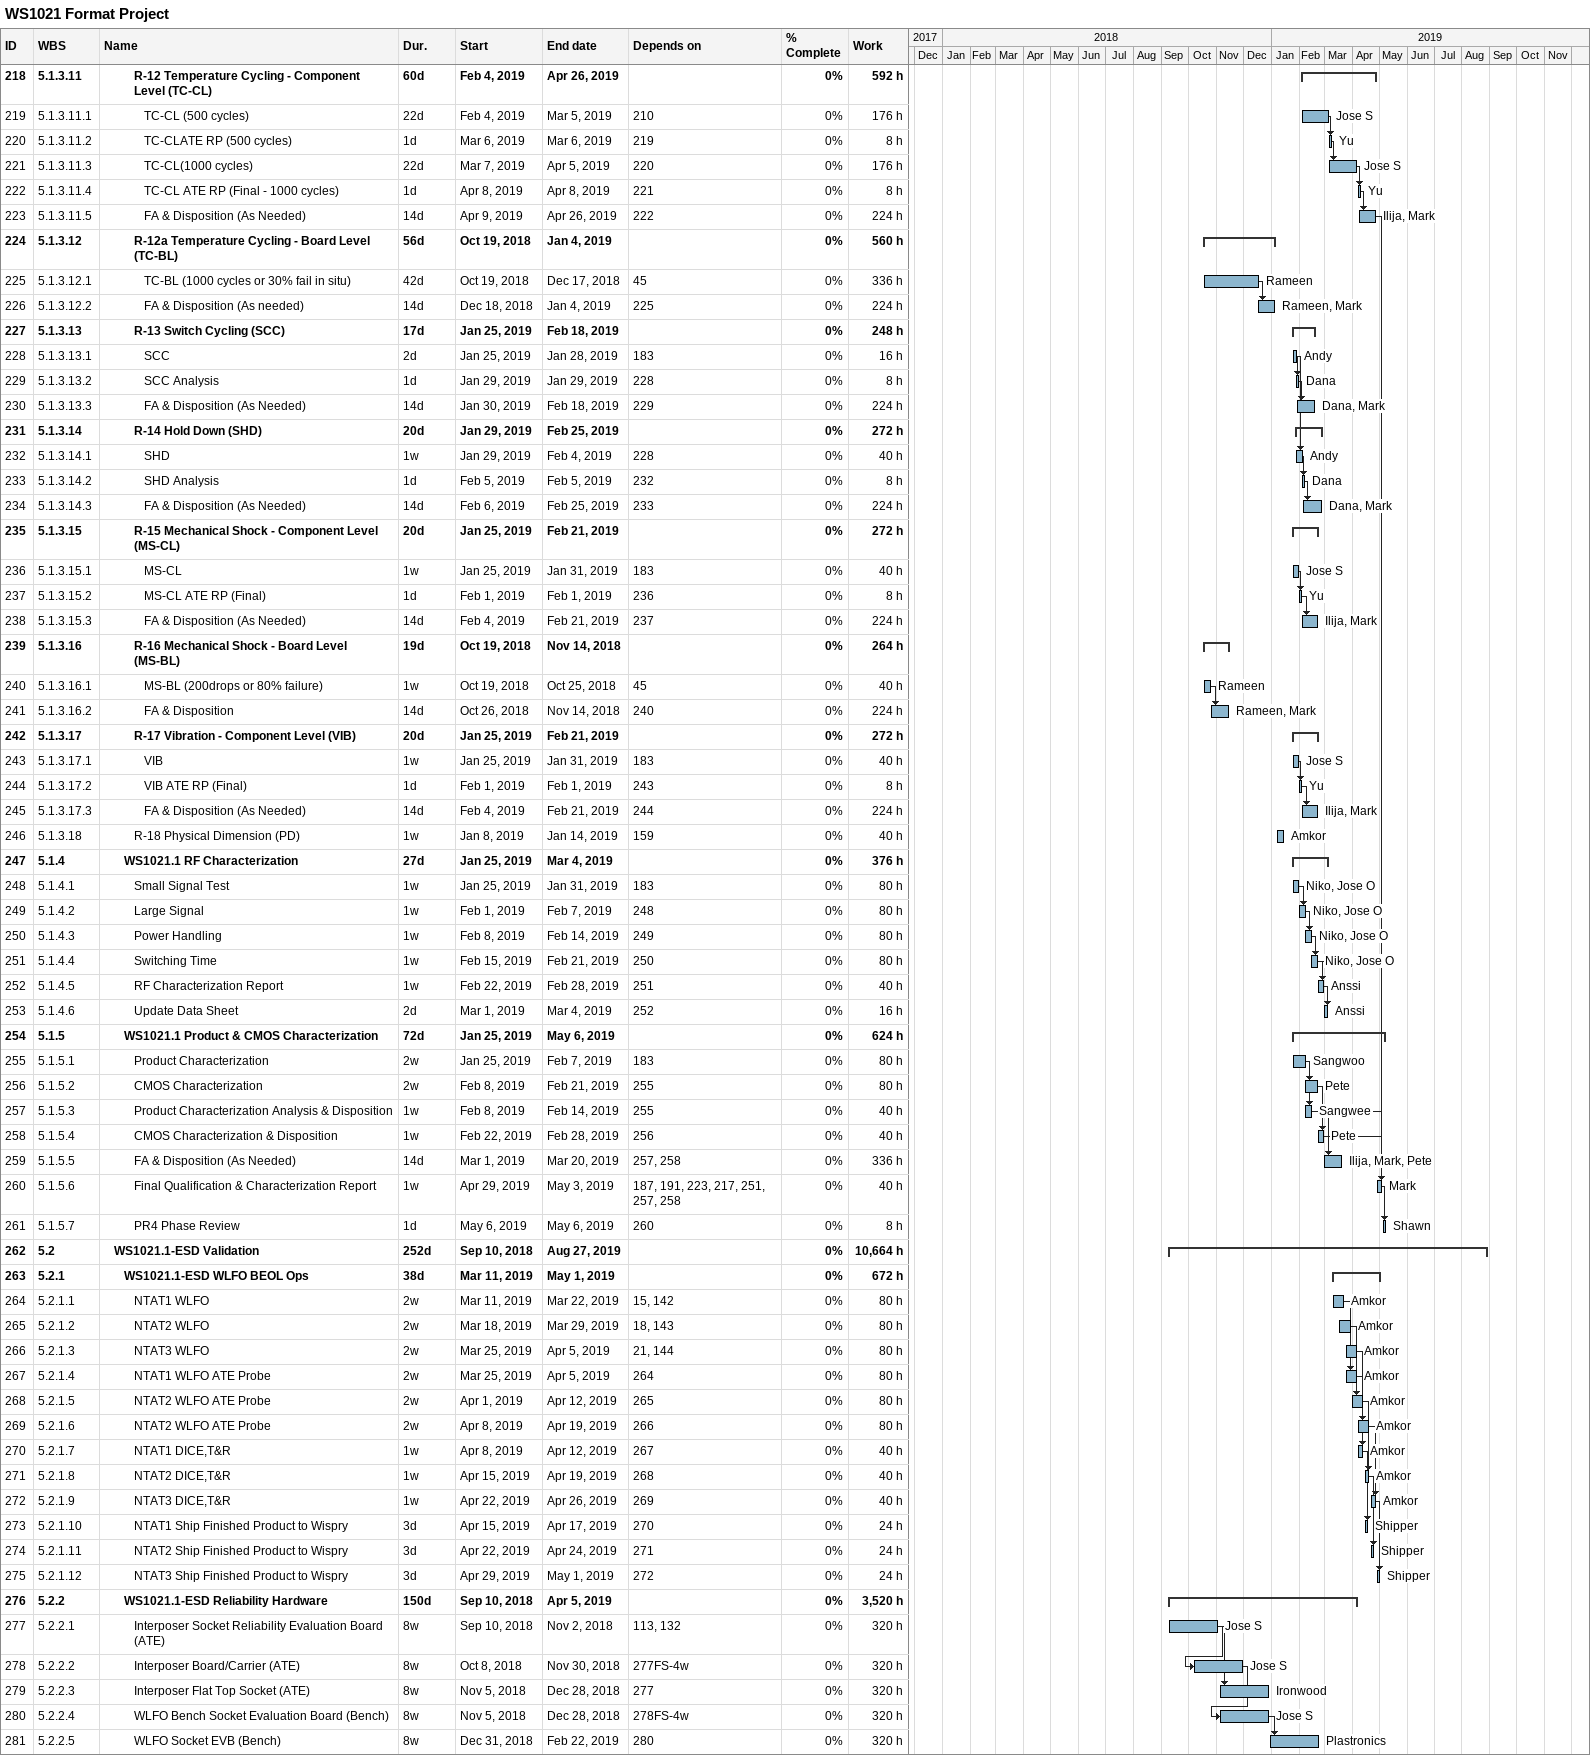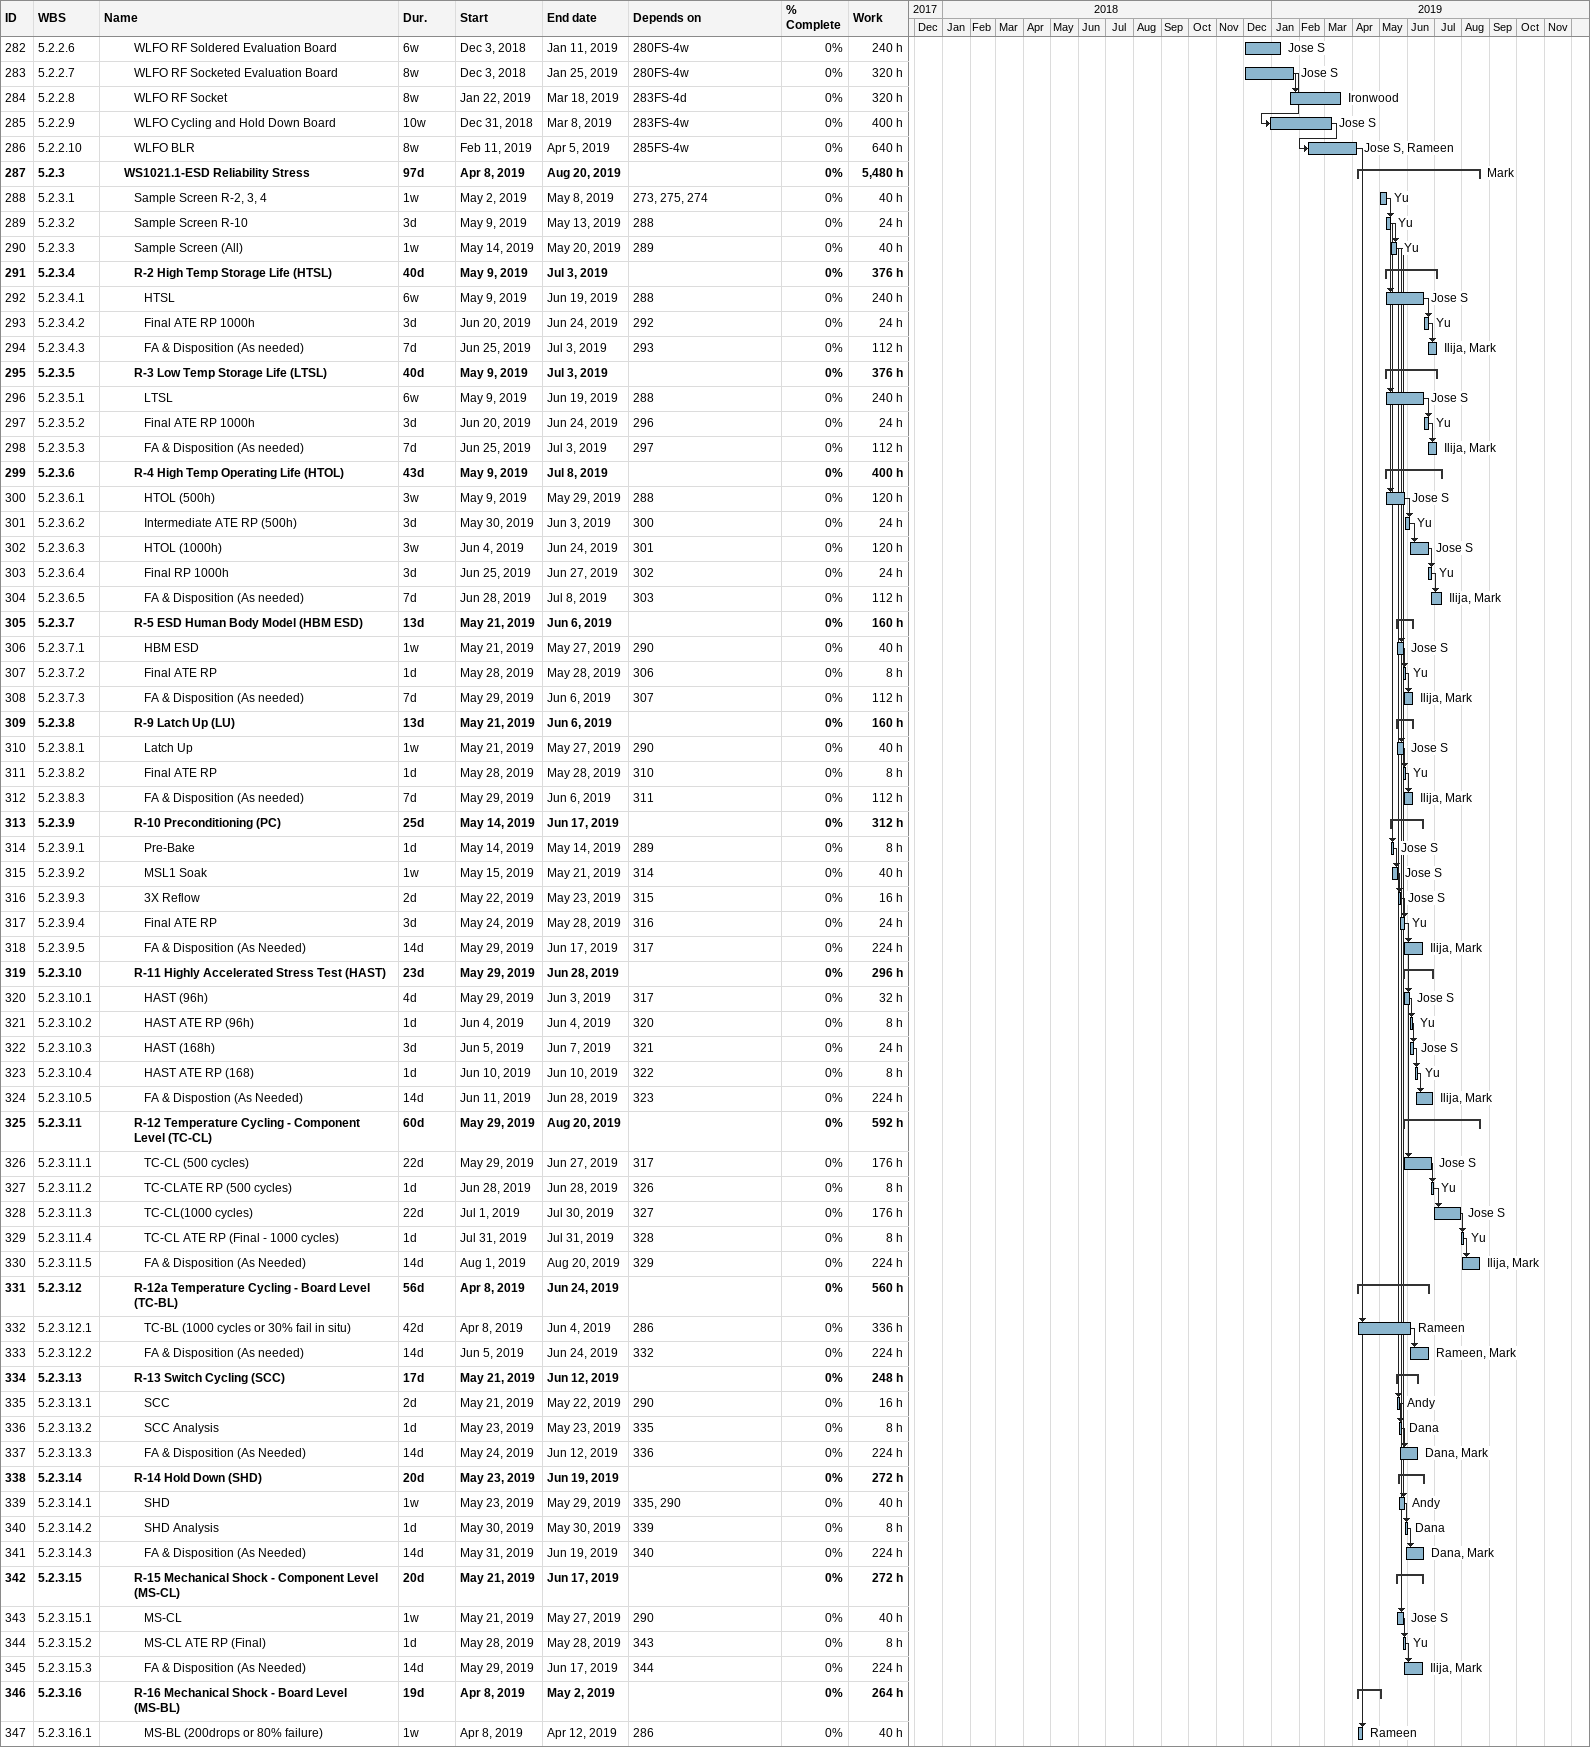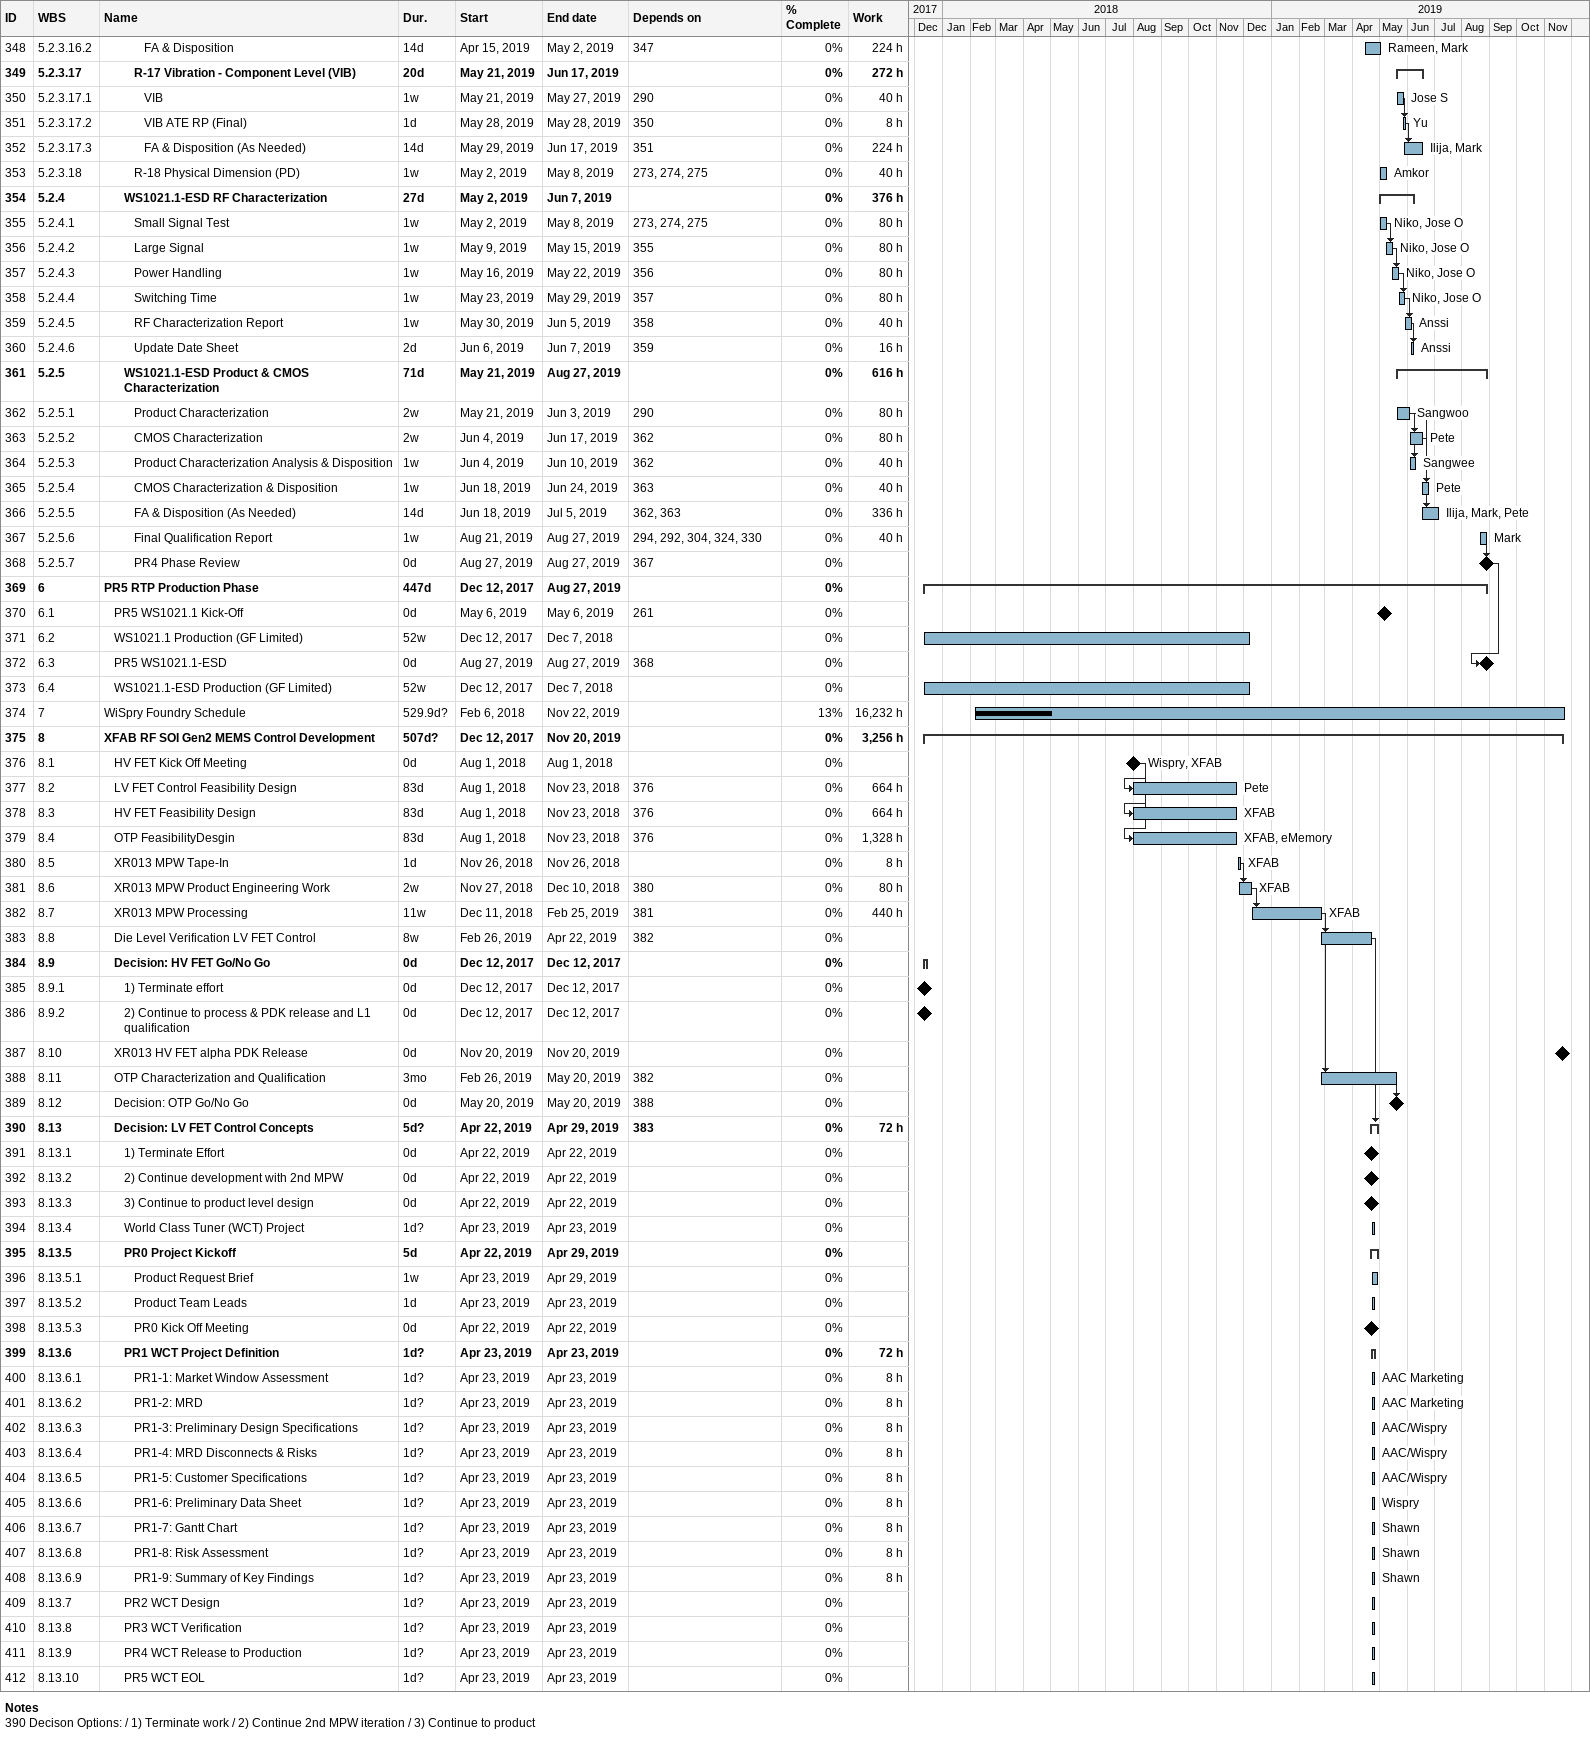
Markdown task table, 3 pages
WS1021 Format Project

| ID | WBS | Task | Duration | Start | Finish | Predecessors | Resources | % complete | Work (h) |
|---|---|---|---|---|---|---|---|---|---|
| 218 | 5.1.3.11 | **R-12 Temperature Cycling - Component Level (TC-CL)** | 60d | 2019-02-04 | 2019-04-26 |  |  | 0 | 592 |
| 219 | 5.1.3.11.1 | TC-CL (500 cycles) | 22d | 2019-02-04 | 2019-03-05 | 210 | Jose S | 0 | 176 |
| 220 | 5.1.3.11.2 | TC-CLATE RP (500 cycles) | 1d | 2019-03-06 | 2019-03-06 | 219 | Yu | 0 | 8 |
| 221 | 5.1.3.11.3 | TC-CL(1000 cycles) | 22d | 2019-03-07 | 2019-04-05 | 220 | Jose S | 0 | 176 |
| 222 | 5.1.3.11.4 | TC-CL ATE RP (Final - 1000 cycles) | 1d | 2019-04-08 | 2019-04-08 | 221 | Yu | 0 | 8 |
| 223 | 5.1.3.11.5 | FA & Disposition (As Needed) | 14d | 2019-04-09 | 2019-04-26 | 222 | Ilija, Mark | 0 | 224 |
| 224 | 5.1.3.12 | **R-12a Temperature Cycling - Board Level (TC-BL)** | 56d | 2018-10-19 | 2019-01-04 |  |  | 0 | 560 |
| 225 | 5.1.3.12.1 | TC-BL (1000 cycles or 30% fail in situ) | 42d | 2018-10-19 | 2018-12-17 | 45 | Rameen | 0 | 336 |
| 226 | 5.1.3.12.2 | FA & Disposition (As needed) | 14d | 2018-12-18 | 2019-01-04 | 225 | Rameen, Mark | 0 | 224 |
| 227 | 5.1.3.13 | **R-13 Switch Cycling (SCC)** | 17d | 2019-01-25 | 2019-02-18 |  |  | 0 | 248 |
| 228 | 5.1.3.13.1 | SCC | 2d | 2019-01-25 | 2019-01-28 | 183 | Andy | 0 | 16 |
| 229 | 5.1.3.13.2 | SCC Analysis | 1d | 2019-01-29 | 2019-01-29 | 228 | Dana | 0 | 8 |
| 230 | 5.1.3.13.3 | FA & Disposition (As Needed) | 14d | 2019-01-30 | 2019-02-18 | 229 | Dana, Mark | 0 | 224 |
| 231 | 5.1.3.14 | **R-14 Hold Down (SHD)** | 20d | 2019-01-29 | 2019-02-25 |  |  | 0 | 272 |
| 232 | 5.1.3.14.1 | SHD | 1w | 2019-01-29 | 2019-02-04 | 228 | Andy | 0 | 40 |
| 233 | 5.1.3.14.2 | SHD Analysis | 1d | 2019-02-05 | 2019-02-05 | 232 | Dana | 0 | 8 |
| 234 | 5.1.3.14.3 | FA & Disposition (As Needed) | 14d | 2019-02-06 | 2019-02-25 | 233 | Dana, Mark | 0 | 224 |
| 235 | 5.1.3.15 | **R-15 Mechanical Shock - Component Level (MS-CL)** | 20d | 2019-01-25 | 2019-02-21 |  |  | 0 | 272 |
| 236 | 5.1.3.15.1 | MS-CL | 1w | 2019-01-25 | 2019-01-31 | 183 | Jose S | 0 | 40 |
| 237 | 5.1.3.15.2 | MS-CL ATE RP (Final) | 1d | 2019-02-01 | 2019-02-01 | 236 | Yu | 0 | 8 |
| 238 | 5.1.3.15.3 | FA & Disposition (As Needed) | 14d | 2019-02-04 | 2019-02-21 | 237 | Ilija, Mark | 0 | 224 |
| 239 | 5.1.3.16 | **R-16 Mechanical Shock - Board Level (MS-BL)** | 19d | 2018-10-19 | 2018-11-14 |  |  | 0 | 264 |
| 240 | 5.1.3.16.1 | MS-BL (200drops or 80% failure) | 1w | 2018-10-19 | 2018-10-25 | 45 | Rameen | 0 | 40 |
| 241 | 5.1.3.16.2 | FA & Disposition | 14d | 2018-10-26 | 2018-11-14 | 240 | Rameen, Mark | 0 | 224 |
| 242 | 5.1.3.17 | **R-17 Vibration - Component Level (VIB)** | 20d | 2019-01-25 | 2019-02-21 |  |  | 0 | 272 |
| 243 | 5.1.3.17.1 | VIB | 1w | 2019-01-25 | 2019-01-31 | 183 | Jose S | 0 | 40 |
| 244 | 5.1.3.17.2 | VIB ATE RP (Final) | 1d | 2019-02-01 | 2019-02-01 | 243 | Yu | 0 | 8 |
| 245 | 5.1.3.17.3 | FA & Disposition (As Needed) | 14d | 2019-02-04 | 2019-02-21 | 244 | Ilija, Mark | 0 | 224 |
| 246 | 5.1.3.18 | R-18 Physical Dimension (PD) | 1w | 2019-01-08 | 2019-01-14 | 159 | Amkor | 0 | 40 |
| 247 | 5.1.4 | **WS1021.1 RF Characterization** | 27d | 2019-01-25 | 2019-03-04 |  |  | 0 | 376 |
| 248 | 5.1.4.1 | Small Signal Test | 1w | 2019-01-25 | 2019-01-31 | 183 | Niko, Jose O | 0 | 80 |
| 249 | 5.1.4.2 | Large Signal | 1w | 2019-02-01 | 2019-02-07 | 248 | Niko, Jose O | 0 | 80 |
| 250 | 5.1.4.3 | Power Handling | 1w | 2019-02-08 | 2019-02-14 | 249 | Niko, Jose O | 0 | 80 |
| 251 | 5.1.4.4 | Switching Time | 1w | 2019-02-15 | 2019-02-21 | 250 | Niko, Jose O | 0 | 80 |
| 252 | 5.1.4.5 | RF Characterization Report | 1w | 2019-02-22 | 2019-02-28 | 251 | Anssi | 0 | 40 |
| 253 | 5.1.4.6 | Update Data Sheet | 2d | 2019-03-01 | 2019-03-04 | 252 | Anssi | 0 | 16 |
| 254 | 5.1.5 | **WS1021.1 Product & CMOS Characterization** | 72d | 2019-01-25 | 2019-05-06 |  |  | 0 | 624 |
| 255 | 5.1.5.1 | Product Characterization | 2w | 2019-01-25 | 2019-02-07 | 183 | Sangwoo | 0 | 80 |
| 256 | 5.1.5.2 | CMOS Characterization | 2w | 2019-02-08 | 2019-02-21 | 255 | Pete | 0 | 80 |
| 257 | 5.1.5.3 | Product Characterization Analysis & Disposition | 1w | 2019-02-08 | 2019-02-14 | 255 | Sangwee | 0 | 40 |
| 258 | 5.1.5.4 | CMOS Characterization & Disposition | 1w | 2019-02-22 | 2019-02-28 | 256 | Pete | 0 | 40 |
| 259 | 5.1.5.5 | FA & Disposition (As Needed) | 14d | 2019-03-01 | 2019-03-20 | 257, 258 | Ilija, Mark, Pete | 0 | 336 |
| 260 | 5.1.5.6 | Final Qualification & Characterization Report | 1w | 2019-04-29 | 2019-05-03 | 187, 191, 223, 217, 251, 257, 258 | Mark | 0 | 40 |
| 261 | 5.1.5.7 | PR4 Phase Review | 1d | 2019-05-06 | 2019-05-06 | 260 | Shawn | 0 | 8 |
| 262 | 5.2 | **WS1021.1-ESD Validation** | 252d | 2018-09-10 | 2019-08-27 |  |  | 0 | 10664 |
| 263 | 5.2.1 | **WS1021.1-ESD WLFO BEOL Ops** | 38d | 2019-03-11 | 2019-05-01 |  |  | 0 | 672 |
| 264 | 5.2.1.1 | NTAT1 WLFO | 2w | 2019-03-11 | 2019-03-22 | 15, 142 | Amkor | 0 | 80 |
| 265 | 5.2.1.2 | NTAT2 WLFO | 2w | 2019-03-18 | 2019-03-29 | 18, 143 | Amkor | 0 | 80 |
| 266 | 5.2.1.3 | NTAT3 WLFO | 2w | 2019-03-25 | 2019-04-05 | 21, 144 | Amkor | 0 | 80 |
| 267 | 5.2.1.4 | NTAT1 WLFO ATE Probe | 2w | 2019-03-25 | 2019-04-05 | 264 | Amkor | 0 | 80 |
| 268 | 5.2.1.5 | NTAT2 WLFO ATE Probe | 2w | 2019-04-01 | 2019-04-12 | 265 | Amkor | 0 | 80 |
| 269 | 5.2.1.6 | NTAT2 WLFO ATE Probe | 2w | 2019-04-08 | 2019-04-19 | 266 | Amkor | 0 | 80 |
| 270 | 5.2.1.7 | NTAT1 DICE,T&R | 1w | 2019-04-08 | 2019-04-12 | 267 | Amkor | 0 | 40 |
| 271 | 5.2.1.8 | NTAT2 DICE,T&R | 1w | 2019-04-15 | 2019-04-19 | 268 | Amkor | 0 | 40 |
| 272 | 5.2.1.9 | NTAT3 DICE,T&R | 1w | 2019-04-22 | 2019-04-26 | 269 | Amkor | 0 | 40 |
| 273 | 5.2.1.10 | NTAT1 Ship Finished Product to Wispry | 3d | 2019-04-15 | 2019-04-17 | 270 | Shipper | 0 | 24 |
| 274 | 5.2.1.11 | NTAT2 Ship Finished Product to Wispry | 3d | 2019-04-22 | 2019-04-24 | 271 | Shipper | 0 | 24 |
| 275 | 5.2.1.12 | NTAT3 Ship Finished Product to Wispry | 3d | 2019-04-29 | 2019-05-01 | 272 | Shipper | 0 | 24 |
| 276 | 5.2.2 | **WS1021.1-ESD Reliability Hardware** | 150d | 2018-09-10 | 2019-04-05 |  |  | 0 | 3520 |
| 277 | 5.2.2.1 | Interposer Socket Reliability Evaluation Board (ATE) | 8w | 2018-09-10 | 2018-11-02 | 113, 132 | Jose S | 0 | 320 |
| 278 | 5.2.2.2 | Interposer Board/Carrier (ATE) | 8w | 2018-10-08 | 2018-11-30 | 277FS-4w | Jose S | 0 | 320 |
| 279 | 5.2.2.3 | Interposer Flat Top Socket (ATE) | 8w | 2018-11-05 | 2018-12-28 | 277 | Ironwood | 0 | 320 |
| 280 | 5.2.2.4 | WLFO Bench Socket Evaluation Board (Bench) | 8w | 2018-11-05 | 2018-12-28 | 278FS-4w | Jose S | 0 | 320 |
| 281 | 5.2.2.5 | WLFO Socket EVB (Bench) | 8w | 2018-12-31 | 2019-02-22 | 280 | Plastronics | 0 | 320 |
| 282 | 5.2.2.6 | WLFO RF Soldered Evaluation Board | 6w | 2018-12-03 | 2019-01-11 | 280FS-4w | Jose S | 0 | 240 |
| 283 | 5.2.2.7 | WLFO RF Socketed Evaluation Board | 8w | 2018-12-03 | 2019-01-25 | 280FS-4w | Jose S | 0 | 320 |
| 284 | 5.2.2.8 | WLFO RF Socket | 8w | 2019-01-22 | 2019-03-18 | 283FS-4d | Ironwood | 0 | 320 |
| 285 | 5.2.2.9 | WLFO Cycling and Hold Down Board | 10w | 2018-12-31 | 2019-03-08 | 283FS-4w | Jose S | 0 | 400 |
| 286 | 5.2.2.10 | WLFO BLR | 8w | 2019-02-11 | 2019-04-05 | 285FS-4w | Jose S, Rameen | 0 | 640 |
| 287 | 5.2.3 | **WS1021.1-ESD Reliability Stress** | 97d | 2019-04-08 | 2019-08-20 |  | Mark | 0 | 5480 |
| 288 | 5.2.3.1 | Sample Screen R-2, 3, 4 | 1w | 2019-05-02 | 2019-05-08 | 273, 275, 274 | Yu | 0 | 40 |
| 289 | 5.2.3.2 | Sample Screen R-10 | 3d | 2019-05-09 | 2019-05-13 | 288 | Yu | 0 | 24 |
| 290 | 5.2.3.3 | Sample Screen (All) | 1w | 2019-05-14 | 2019-05-20 | 289 | Yu | 0 | 40 |
| 291 | 5.2.3.4 | **R-2 High Temp Storage Life (HTSL)** | 40d | 2019-05-09 | 2019-07-03 |  |  | 0 | 376 |
| 292 | 5.2.3.4.1 | HTSL | 6w | 2019-05-09 | 2019-06-19 | 288 | Jose S | 0 | 240 |
| 293 | 5.2.3.4.2 | Final ATE RP 1000h | 3d | 2019-06-20 | 2019-06-24 | 292 | Yu | 0 | 24 |
| 294 | 5.2.3.4.3 | FA & Disposition (As needed) | 7d | 2019-06-25 | 2019-07-03 | 293 | Ilija, Mark | 0 | 112 |
| 295 | 5.2.3.5 | **R-3 Low Temp Storage Life (LTSL)** | 40d | 2019-05-09 | 2019-07-03 |  |  | 0 | 376 |
| 296 | 5.2.3.5.1 | LTSL | 6w | 2019-05-09 | 2019-06-19 | 288 | Jose S | 0 | 240 |
| 297 | 5.2.3.5.2 | Final ATE RP 1000h | 3d | 2019-06-20 | 2019-06-24 | 296 | Yu | 0 | 24 |
| 298 | 5.2.3.5.3 | FA & Disposition (As needed) | 7d | 2019-06-25 | 2019-07-03 | 297 | Ilija, Mark | 0 | 112 |
| 299 | 5.2.3.6 | **R-4 High Temp Operating Life (HTOL)** | 43d | 2019-05-09 | 2019-07-08 |  |  | 0 | 400 |
| 300 | 5.2.3.6.1 | HTOL (500h) | 3w | 2019-05-09 | 2019-05-29 | 288 | Jose S | 0 | 120 |
| 301 | 5.2.3.6.2 | Intermediate ATE RP (500h) | 3d | 2019-05-30 | 2019-06-03 | 300 | Yu | 0 | 24 |
| 302 | 5.2.3.6.3 | HTOL (1000h) | 3w | 2019-06-04 | 2019-06-24 | 301 | Jose S | 0 | 120 |
| 303 | 5.2.3.6.4 | Final RP 1000h | 3d | 2019-06-25 | 2019-06-27 | 302 | Yu | 0 | 24 |
| 304 | 5.2.3.6.5 | FA & Disposition (As needed) | 7d | 2019-06-28 | 2019-07-08 | 303 | Ilija, Mark | 0 | 112 |
| 305 | 5.2.3.7 | **R-5 ESD Human Body Model (HBM ESD)** | 13d | 2019-05-21 | 2019-06-06 |  |  | 0 | 160 |
| 306 | 5.2.3.7.1 | HBM ESD | 1w | 2019-05-21 | 2019-05-27 | 290 | Jose S | 0 | 40 |
| 307 | 5.2.3.7.2 | Final ATE RP | 1d | 2019-05-28 | 2019-05-28 | 306 | Yu | 0 | 8 |
| 308 | 5.2.3.7.3 | FA & Disposition (As needed) | 7d | 2019-05-29 | 2019-06-06 | 307 | Ilija, Mark | 0 | 112 |
| 309 | 5.2.3.8 | **R-9 Latch Up (LU)** | 13d | 2019-05-21 | 2019-06-06 |  |  | 0 | 160 |
| 310 | 5.2.3.8.1 | Latch Up | 1w | 2019-05-21 | 2019-05-27 | 290 | Jose S | 0 | 40 |
| 311 | 5.2.3.8.2 | Final ATE RP | 1d | 2019-05-28 | 2019-05-28 | 310 | Yu | 0 | 8 |
| 312 | 5.2.3.8.3 | FA & Disposition (As needed) | 7d | 2019-05-29 | 2019-06-06 | 311 | Ilija, Mark | 0 | 112 |
| 313 | 5.2.3.9 | **R-10 Preconditioning (PC)** | 25d | 2019-05-14 | 2019-06-17 |  |  | 0 | 312 |
| 314 | 5.2.3.9.1 | Pre-Bake | 1d | 2019-05-14 | 2019-05-14 | 289 | Jose S | 0 | 8 |
| 315 | 5.2.3.9.2 | MSL1 Soak | 1w | 2019-05-15 | 2019-05-21 | 314 | Jose S | 0 | 40 |
| 316 | 5.2.3.9.3 | 3X Reflow | 2d | 2019-05-22 | 2019-05-23 | 315 | Jose S | 0 | 16 |
| 317 | 5.2.3.9.4 | Final ATE RP | 3d | 2019-05-24 | 2019-05-28 | 316 | Yu | 0 | 24 |
| 318 | 5.2.3.9.5 | FA & Disposition (As Needed) | 14d | 2019-05-29 | 2019-06-17 | 317 | Ilija, Mark | 0 | 224 |
| 319 | 5.2.3.10 | **R-11 Highly Accelerated Stress Test (HAST)** | 23d | 2019-05-29 | 2019-06-28 |  |  | 0 | 296 |
| 320 | 5.2.3.10.1 | HAST (96h) | 4d | 2019-05-29 | 2019-06-03 | 317 | Jose S | 0 | 32 |
| 321 | 5.2.3.10.2 | HAST ATE RP (96h) | 1d | 2019-06-04 | 2019-06-04 | 320 | Yu | 0 | 8 |
| 322 | 5.2.3.10.3 | HAST (168h) | 3d | 2019-06-05 | 2019-06-07 | 321 | Jose S | 0 | 24 |
| 323 | 5.2.3.10.4 | HAST ATE RP (168) | 1d | 2019-06-10 | 2019-06-10 | 322 | Yu | 0 | 8 |
| 324 | 5.2.3.10.5 | FA & Dispostion (As Needed) | 14d | 2019-06-11 | 2019-06-28 | 323 | Ilija, Mark | 0 | 224 |
| 325 | 5.2.3.11 | **R-12 Temperature Cycling - Component Level (TC-CL)** | 60d | 2019-05-29 | 2019-08-20 |  |  | 0 | 592 |
| 326 | 5.2.3.11.1 | TC-CL (500 cycles) | 22d | 2019-05-29 | 2019-06-27 | 317 | Jose S | 0 | 176 |
| 327 | 5.2.3.11.2 | TC-CLATE RP (500 cycles) | 1d | 2019-06-28 | 2019-06-28 | 326 | Yu | 0 | 8 |
| 328 | 5.2.3.11.3 | TC-CL(1000 cycles) | 22d | 2019-07-01 | 2019-07-30 | 327 | Jose S | 0 | 176 |
| 329 | 5.2.3.11.4 | TC-CL ATE RP (Final - 1000 cycles) | 1d | 2019-07-31 | 2019-07-31 | 328 | Yu | 0 | 8 |
| 330 | 5.2.3.11.5 | FA & Disposition (As Needed) | 14d | 2019-08-01 | 2019-08-20 | 329 | Ilija, Mark | 0 | 224 |
| 331 | 5.2.3.12 | **R-12a Temperature Cycling - Board Level (TC-BL)** | 56d | 2019-04-08 | 2019-06-24 |  |  | 0 | 560 |
| 332 | 5.2.3.12.1 | TC-BL (1000 cycles or 30% fail in situ) | 42d | 2019-04-08 | 2019-06-04 | 286 | Rameen | 0 | 336 |
| 333 | 5.2.3.12.2 | FA & Disposition (As needed) | 14d | 2019-06-05 | 2019-06-24 | 332 | Rameen, Mark | 0 | 224 |
| 334 | 5.2.3.13 | **R-13 Switch Cycling (SCC)** | 17d | 2019-05-21 | 2019-06-12 |  |  | 0 | 248 |
| 335 | 5.2.3.13.1 | SCC | 2d | 2019-05-21 | 2019-05-22 | 290 | Andy | 0 | 16 |
| 336 | 5.2.3.13.2 | SCC Analysis | 1d | 2019-05-23 | 2019-05-23 | 335 | Dana | 0 | 8 |
| 337 | 5.2.3.13.3 | FA & Disposition (As Needed) | 14d | 2019-05-24 | 2019-06-12 | 336 | Dana, Mark | 0 | 224 |
| 338 | 5.2.3.14 | **R-14 Hold Down (SHD)** | 20d | 2019-05-23 | 2019-06-19 |  |  | 0 | 272 |
| 339 | 5.2.3.14.1 | SHD | 1w | 2019-05-23 | 2019-05-29 | 335, 290 | Andy | 0 | 40 |
| 340 | 5.2.3.14.2 | SHD Analysis | 1d | 2019-05-30 | 2019-05-30 | 339 | Dana | 0 | 8 |
| 341 | 5.2.3.14.3 | FA & Disposition (As Needed) | 14d | 2019-05-31 | 2019-06-19 | 340 | Dana, Mark | 0 | 224 |
| 342 | 5.2.3.15 | **R-15 Mechanical Shock - Component Level (MS-CL)** | 20d | 2019-05-21 | 2019-06-17 |  |  | 0 | 272 |
| 343 | 5.2.3.15.1 | MS-CL | 1w | 2019-05-21 | 2019-05-27 | 290 | Jose S | 0 | 40 |
| 344 | 5.2.3.15.2 | MS-CL ATE RP (Final) | 1d | 2019-05-28 | 2019-05-28 | 343 | Yu | 0 | 8 |
| 345 | 5.2.3.15.3 | FA & Disposition (As Needed) | 14d | 2019-05-29 | 2019-06-17 | 344 | Ilija, Mark | 0 | 224 |
| 346 | 5.2.3.16 | **R-16 Mechanical Shock - Board Level (MS-BL)** | 19d | 2019-04-08 | 2019-05-02 |  |  | 0 | 264 |
| 347 | 5.2.3.16.1 | MS-BL (200drops or 80% failure) | 1w | 2019-04-08 | 2019-04-12 | 286 | Rameen | 0 | 40 |
| 348 | 5.2.3.16.2 | FA & Disposition | 14d | 2019-04-15 | 2019-05-02 | 347 | Rameen, Mark | 0 | 224 |
| 349 | 5.2.3.17 | **R-17 Vibration - Component Level (VIB)** | 20d | 2019-05-21 | 2019-06-17 |  |  | 0 | 272 |
| 350 | 5.2.3.17.1 | VIB | 1w | 2019-05-21 | 2019-05-27 | 290 | Jose S | 0 | 40 |
| 351 | 5.2.3.17.2 | VIB ATE RP (Final) | 1d | 2019-05-28 | 2019-05-28 | 350 | Yu | 0 | 8 |
| 352 | 5.2.3.17.3 | FA & Disposition (As Needed) | 14d | 2019-05-29 | 2019-06-17 | 351 | Ilija, Mark | 0 | 224 |
| 353 | 5.2.3.18 | R-18 Physical Dimension (PD) | 1w | 2019-05-02 | 2019-05-08 | 273, 274, 275 | Amkor | 0 | 40 |
| 354 | 5.2.4 | **WS1021.1-ESD RF Characterization** | 27d | 2019-05-02 | 2019-06-07 |  |  | 0 | 376 |
| 355 | 5.2.4.1 | Small Signal Test | 1w | 2019-05-02 | 2019-05-08 | 273, 274, 275 | Niko, Jose O | 0 | 80 |
| 356 | 5.2.4.2 | Large Signal | 1w | 2019-05-09 | 2019-05-15 | 355 | Niko, Jose O | 0 | 80 |
| 357 | 5.2.4.3 | Power Handling | 1w | 2019-05-16 | 2019-05-22 | 356 | Niko, Jose O | 0 | 80 |
| 358 | 5.2.4.4 | Switching Time | 1w | 2019-05-23 | 2019-05-29 | 357 | Niko, Jose O | 0 | 80 |
| 359 | 5.2.4.5 | RF Characterization Report | 1w | 2019-05-30 | 2019-06-05 | 358 | Anssi | 0 | 40 |
| 360 | 5.2.4.6 | Update Date Sheet | 2d | 2019-06-06 | 2019-06-07 | 359 | Anssi | 0 | 16 |
| 361 | 5.2.5 | **WS1021.1-ESD Product & CMOS Characterization** | 71d | 2019-05-21 | 2019-08-27 |  |  | 0 | 616 |
| 362 | 5.2.5.1 | Product Characterization | 2w | 2019-05-21 | 2019-06-03 | 290 | Sangwoo | 0 | 80 |
| 363 | 5.2.5.2 | CMOS Characterization | 2w | 2019-06-04 | 2019-06-17 | 362 | Pete | 0 | 80 |
| 364 | 5.2.5.3 | Product Characterization Analysis & Disposition | 1w | 2019-06-04 | 2019-06-10 | 362 | Sangwee | 0 | 40 |
| 365 | 5.2.5.4 | CMOS Characterization & Disposition | 1w | 2019-06-18 | 2019-06-24 | 363 | Pete | 0 | 40 |
| 366 | 5.2.5.5 | FA & Disposition (As Needed) | 14d | 2019-06-18 | 2019-07-05 | 362, 363 | Ilija, Mark, Pete | 0 | 336 |
| 367 | 5.2.5.6 | Final Qualification Report | 1w | 2019-08-21 | 2019-08-27 | 294, 292, 304, 324, 330 | Mark | 0 | 40 |
| 368 | 5.2.5.7 | PR4 Phase Review | 0d | 2019-08-27 | 2019-08-27 | 367 |  | 0 |  |
| 369 | 6 | **PR5 RTP Production Phase** | 447d | 2017-12-12 | 2019-08-27 |  |  | 0 |  |
| 370 | 6.1 | PR5 WS1021.1 Kick-Off | 0d | 2019-05-06 | 2019-05-06 | 261 |  | 0 |  |
| 371 | 6.2 | WS1021.1 Production (GF Limited) | 52w | 2017-12-12 | 2018-12-07 |  |  | 0 |  |
| 372 | 6.3 | PR5 WS1021.1-ESD | 0d | 2019-08-27 | 2019-08-27 | 368 |  | 0 |  |
| 373 | 6.4 | WS1021.1-ESD Production (GF Limited) | 52w | 2017-12-12 | 2018-12-07 |  |  | 0 |  |
| 374 | 7 | WiSpry Foundry Schedule | 529.9d? | 2018-02-06 | 2019-11-22 |  |  | 13 | 16232 |
| 375 | 8 | **XFAB RF SOI Gen2 MEMS Control Development** | 507d? | 2017-12-12 | 2019-11-20 |  |  | 0 | 3256 |
| 376 | 8.1 | HV FET Kick Off Meeting | 0d | 2018-08-01 | 2018-08-01 |  | Wispry, XFAB | 0 |  |
| 377 | 8.2 | LV FET Control Feasibility Design | 83d | 2018-08-01 | 2018-11-23 | 376 | Pete | 0 | 664 |
| 378 | 8.3 | HV FET Feasibility Design | 83d | 2018-08-01 | 2018-11-23 | 376 | XFAB | 0 | 664 |
| 379 | 8.4 | OTP FeasibilityDesgin | 83d | 2018-08-01 | 2018-11-23 | 376 | XFAB, eMemory | 0 | 1328 |
| 380 | 8.5 | XR013 MPW Tape-In | 1d | 2018-11-26 | 2018-11-26 |  | XFAB | 0 | 8 |
| 381 | 8.6 | XR013 MPW Product Engineering Work | 2w | 2018-11-27 | 2018-12-10 | 380 | XFAB | 0 | 80 |
| 382 | 8.7 | XR013 MPW Processing | 11w | 2018-12-11 | 2019-02-25 | 381 | XFAB | 0 | 440 |
| 383 | 8.8 | Die Level Verification LV FET Control | 8w | 2019-02-26 | 2019-04-22 | 382 |  | 0 |  |
| 384 | 8.9 | **Decision: HV FET Go/No Go** | 0d | 2017-12-12 | 2017-12-12 |  |  | 0 |  |
| 385 | 8.9.1 | 1) Terminate effort | 0d | 2017-12-12 | 2017-12-12 |  |  | 0 |  |
| 386 | 8.9.2 | 2) Continue to process & PDK release and L1 qualification | 0d | 2017-12-12 | 2017-12-12 |  |  | 0 |  |
| 387 | 8.10 | XR013 HV FET alpha PDK Release | 0d | 2019-11-20 | 2019-11-20 |  |  | 0 |  |
| 388 | 8.11 | OTP Characterization and Qualification | 3mo | 2019-02-26 | 2019-05-20 | 382 |  | 0 |  |
| 389 | 8.12 | Decision: OTP Go/No Go | 0d | 2019-05-20 | 2019-05-20 | 388 |  | 0 |  |
| 390 | 8.13 | **Decision: LV FET Control Concepts** | 5d? | 2019-04-22 | 2019-04-29 | 383 |  | 0 | 72 |
| 391 | 8.13.1 | 1) Terminate Effort | 0d | 2019-04-22 | 2019-04-22 |  |  | 0 |  |
| 392 | 8.13.2 | 2) Continue development with 2nd MPW | 0d | 2019-04-22 | 2019-04-22 |  |  | 0 |  |
| 393 | 8.13.3 | 3) Continue to product level design | 0d | 2019-04-22 | 2019-04-22 |  |  | 0 |  |
| 394 | 8.13.4 | World Class Tuner (WCT) Project | 1d? | 2019-04-23 | 2019-04-23 |  |  | 0 |  |
| 395 | 8.13.5 | **PR0 Project Kickoff** | 5d | 2019-04-22 | 2019-04-29 |  |  | 0 |  |
| 396 | 8.13.5.1 | Product Request Brief | 1w | 2019-04-23 | 2019-04-29 |  |  | 0 |  |
| 397 | 8.13.5.2 | Product Team Leads | 1d | 2019-04-23 | 2019-04-23 |  |  | 0 |  |
| 398 | 8.13.5.3 | PR0 Kick Off Meeting | 0d | 2019-04-22 | 2019-04-22 |  |  | 0 |  |
| 399 | 8.13.6 | **PR1 WCT Project Definition** | 1d? | 2019-04-23 | 2019-04-23 |  |  | 0 | 72 |
| 400 | 8.13.6.1 | PR1-1: Market Window Assessment | 1d? | 2019-04-23 | 2019-04-23 |  | AAC Marketing | 0 | 8 |
| 401 | 8.13.6.2 | PR1-2: MRD | 1d? | 2019-04-23 | 2019-04-23 |  | AAC Marketing | 0 | 8 |
| 402 | 8.13.6.3 | PR1-3: Preliminary Design Specifications | 1d? | 2019-04-23 | 2019-04-23 |  | AAC/Wispry | 0 | 8 |
| 403 | 8.13.6.4 | PR1-4: MRD Disconnects & Risks | 1d? | 2019-04-23 | 2019-04-23 |  | AAC/Wispry | 0 | 8 |
| 404 | 8.13.6.5 | PR1-5: Customer Specifications | 1d? | 2019-04-23 | 2019-04-23 |  | AAC/Wispry | 0 | 8 |
| 405 | 8.13.6.6 | PR1-6: Preliminary Data Sheet | 1d? | 2019-04-23 | 2019-04-23 |  | Wispry | 0 | 8 |
| 406 | 8.13.6.7 | PR1-7: Gantt Chart | 1d? | 2019-04-23 | 2019-04-23 |  | Shawn | 0 | 8 |
| 407 | 8.13.6.8 | PR1-8: Risk Assessment | 1d? | 2019-04-23 | 2019-04-23 |  | Shawn | 0 | 8 |
| 408 | 8.13.6.9 | PR1-9: Summary of Key Findings | 1d? | 2019-04-23 | 2019-04-23 |  | Shawn | 0 | 8 |
| 409 | 8.13.7 | PR2 WCT Design | 1d? | 2019-04-23 | 2019-04-23 |  |  | 0 |  |
| 410 | 8.13.8 | PR3 WCT Verification | 1d? | 2019-04-23 | 2019-04-23 |  |  | 0 |  |
| 411 | 8.13.9 | PR4 WCT Release to Production | 1d? | 2019-04-23 | 2019-04-23 |  |  | 0 |  |
| 412 | 8.13.10 | PR5 WCT EOL | 1d? | 2019-04-23 | 2019-04-23 |  |  | 0 |  |

Notes
- 390: Decison Options: / 1) Terminate work / 2) Continue 2nd MPW iteration / 3) Continue to product
